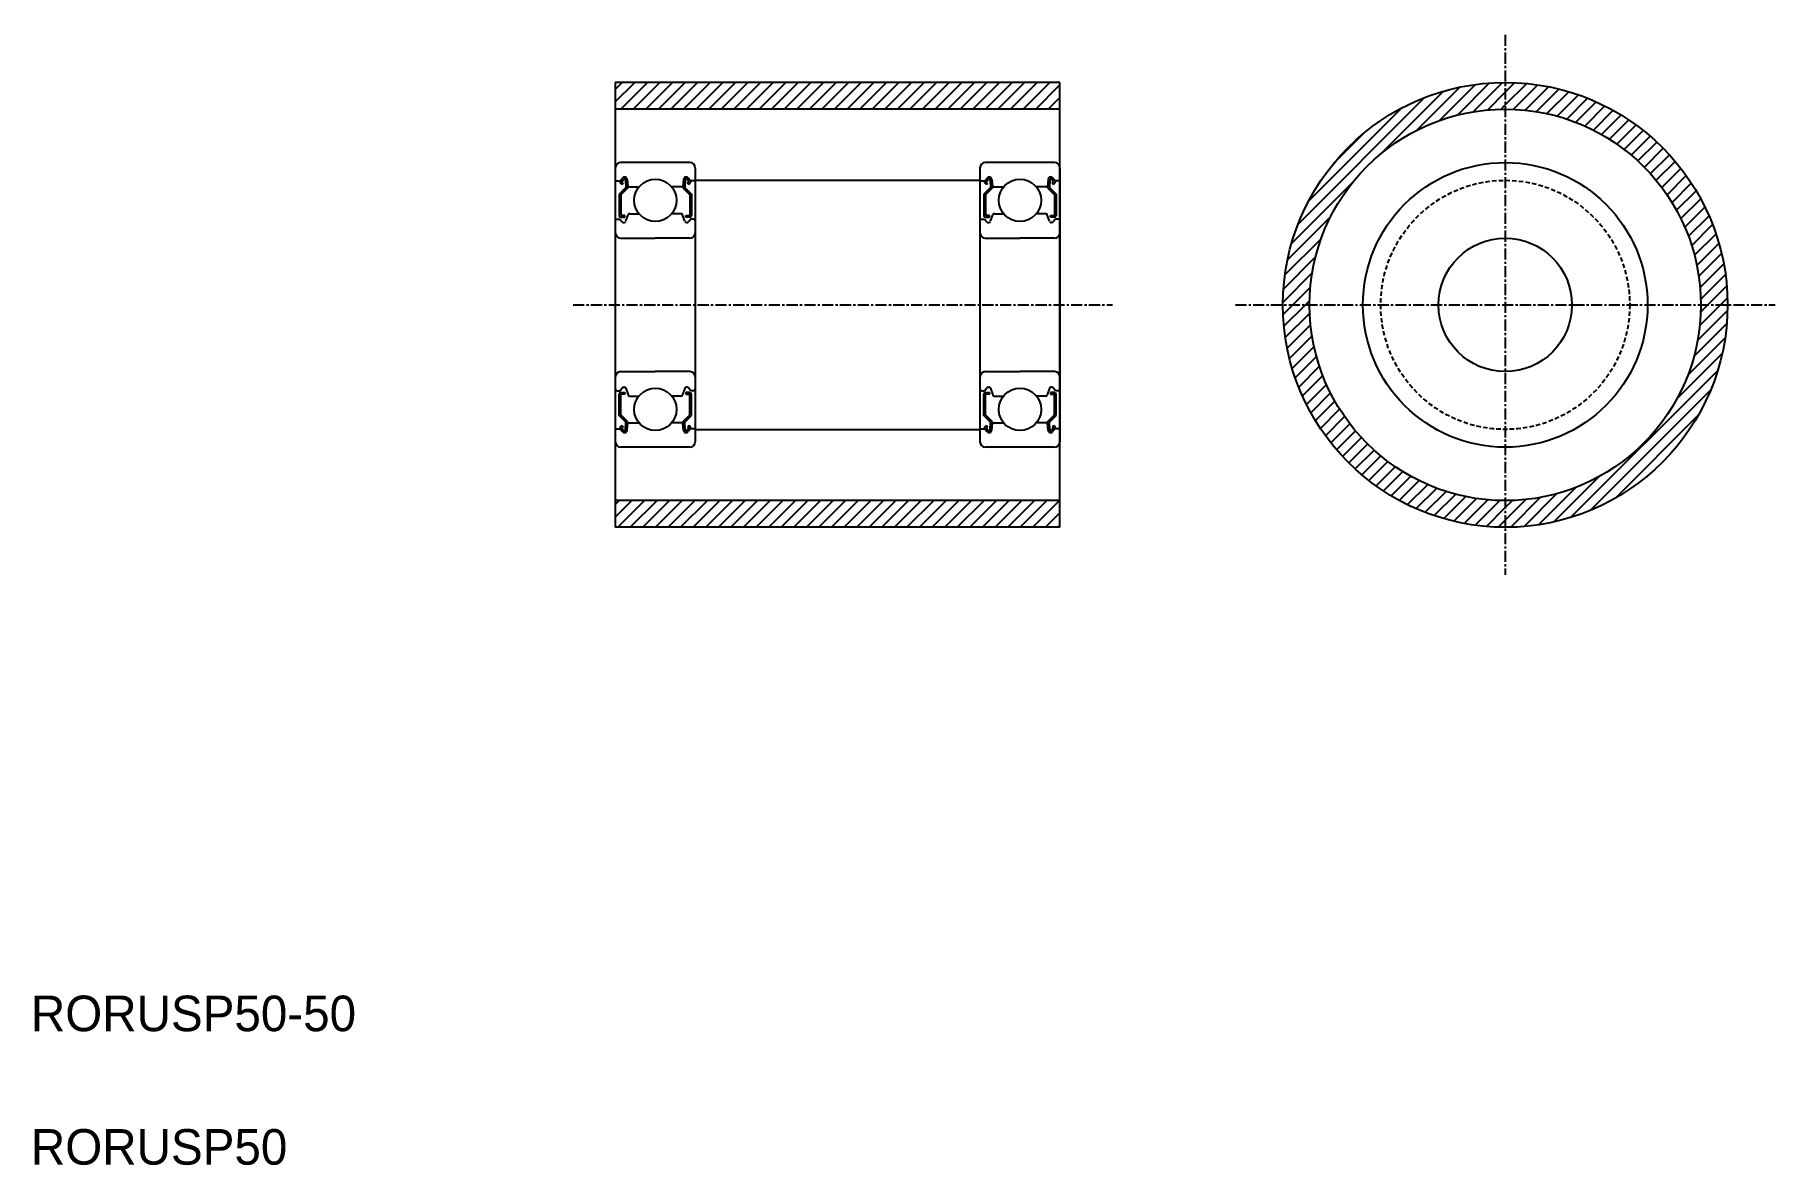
# Model space of a CAD drawing. Extents: x 10 to 206, y 10 to 137.
import ezdxf

# ---------------------------------------------------------------- set-up
doc = ezdxf.new("R2010")
doc.units = 0
doc.linetypes.add('CENTER', pattern=[2, 1.25, -0.25, 0.25, -0.25])
doc.linetypes.add('DASHED', pattern=[0.75, 0.5, -0.25])
doc.layers.get('0').update_dxf_attribs({"linetype": 'CONTINUOUS'})
doc.layers.add('CENTER', color=1, linetype='CENTER')

# ---------------------------------------------------------------- blocks, each defined once
blk = doc.blocks.new('*X2')
at = {"color": 0, "linetype": 'CONTINUOUS'}
for p, q in [((75.71, 129.45), (77.9, 131.64)), ((75.71, 130.86), (76.49, 131.64)), ((76.32, 128.64), (79.32, 131.64)), ((77.73, 128.64), (80.73, 131.64)), ((79.15, 128.64), (82.15, 131.64)), ((80.56, 128.64), (83.56, 131.64)), ((81.97, 128.64), (84.97, 131.64)), ((83.39, 128.64), (86.39, 131.64)), ((84.8, 128.64), (87.8, 131.64)), ((86.22, 128.64), (89.22, 131.64)), ((87.63, 128.64), (90.63, 131.64)), ((89.05, 128.64), (92.05, 131.64)), ((90.46, 128.64), (93.46, 131.64)), ((91.87, 128.64), (94.87, 131.64)), ((93.29, 128.64), (96.29, 131.64)), ((94.7, 128.64), (97.7, 131.64)), ((96.12, 128.64), (99.12, 131.64)), ((97.53, 128.64), (100.53, 131.64)), ((98.95, 128.64), (101.95, 131.64)), ((100.36, 128.64), (103.36, 131.64)), ((101.77, 128.64), (104.77, 131.64)), ((103.19, 128.64), (106.19, 131.64)), ((104.6, 128.64), (107.6, 131.64)), ((106.02, 128.64), (109.02, 131.64)), ((107.43, 128.64), (110.43, 131.64)), ((108.84, 128.64), (111.84, 131.64)), ((110.26, 128.64), (113.26, 131.64)), ((111.67, 128.64), (114.67, 131.64)), ((113.09, 128.64), (116.09, 131.64)), ((114.5, 128.64), (117.5, 131.64)), ((115.92, 128.64), (118.92, 131.64)), ((117.33, 128.64), (120.33, 131.64)), ((118.74, 128.64), (121.74, 131.64)), ((120.16, 128.64), (123.16, 131.64)), ((121.57, 128.64), (124.57, 131.64)), ((122.99, 128.64), (125.71, 131.37)), ((165.89, 126.3), (170.72, 131.13)), ((168.37, 127.36), (172.43, 131.42)), ((170.4, 127.98), (174.01, 131.58)), ((172.19, 128.35), (175.48, 131.64)), ((175.78, 130.53), (176.87, 131.62)), ((175.78, 129.11), (178.2, 131.53)), ((176.71, 128.62), (179.46, 131.37)), ((178.03, 128.53), (180.66, 131.16)), ((124.4, 128.64), (125.71, 129.95)), ((152.49, 115.72), (166.71, 129.94)), ((161.87, 123.68), (168.85, 130.66)), ((173.81, 128.56), (175.78, 130.53)), ((179.28, 128.36), (181.82, 130.9)), ((180.47, 128.14), (182.93, 130.6)), ((181.6, 127.86), (184, 130.26)), ((182.69, 127.53), (185.03, 129.87)), ((183.73, 127.16), (186.02, 129.45)), ((153.68, 118.33), (164.1, 128.75)), ((175.31, 128.64), (175.78, 129.11)), ((184.73, 126.74), (186.98, 129)), ((185.69, 126.29), (187.91, 128.51)), ((186.61, 125.8), (188.8, 127.99)), ((187.49, 125.27), (189.66, 127.44)), ((156.52, 122.58), (159.85, 125.91)), ((188.34, 124.71), (190.5, 126.86)), ((189.16, 124.11), (191.3, 126.25)), ((189.95, 123.48), (192.07, 125.61)), ((190.7, 122.82), (192.82, 124.94)), ((191.42, 122.12), (193.54, 124.24)), ((192.11, 121.39), (194.23, 123.52)), ((192.76, 120.64), (194.89, 122.77)), ((193.38, 119.84), (195.52, 121.98)), ((151.77, 113.58), (158.75, 120.56)), ((193.97, 119.02), (196.13, 121.17)), ((194.53, 118.16), (196.7, 120.33)), ((195.05, 117.27), (197.25, 119.46)), ((195.53, 116.34), (197.76, 118.56)), ((195.98, 115.37), (198.24, 117.63)), ((151.3, 111.7), (156.13, 116.53)), ((196.39, 114.36), (198.69, 116.66)), ((196.75, 113.31), (199.1, 115.66)), ((151.01, 110), (155.07, 114.06)), ((197.07, 112.21), (199.48, 114.62)), ((197.33, 111.07), (199.81, 113.55)), ((150.85, 108.42), (154.45, 112.03)), ((197.55, 109.87), (200.11, 112.42)), ((150.79, 106.94), (154.08, 110.24)), ((197.7, 108.6), (200.35, 111.26)), ((197.77, 107.27), (200.55, 110.04)), ((151.9, 106.64), (153.87, 108.62)), ((198.57, 106.64), (200.69, 108.77)), ((150.81, 105.55), (151.9, 106.64)), ((150.9, 104.23), (153.31, 106.64)), ((151.05, 102.97), (153.8, 105.72)), ((153.31, 106.64), (153.79, 107.12)), ((197.42, 102.67), (200.78, 106.02)), ((197.66, 104.32), (199.98, 106.64)), ((197.77, 105.85), (198.57, 106.64)), ((199.98, 106.64), (200.77, 107.43)), ((151.26, 101.77), (153.9, 104.4)), ((197, 100.84), (200.69, 104.53)), ((151.52, 100.61), (154.06, 103.15)), ((151.83, 99.5), (154.29, 101.96)), ((196.31, 98.73), (200.51, 102.92)), ((152.17, 98.43), (154.57, 100.83)), ((195.09, 96.09), (200.18, 101.19)), ((152.56, 97.4), (154.89, 99.74)), ((152.98, 96.41), (155.27, 98.7)), ((183.17, 82.76), (199.67, 99.26)), ((153.43, 95.45), (155.68, 97.7)), ((153.92, 94.52), (156.14, 96.74)), ((185.38, 83.56), (198.87, 97.04)), ((154.44, 93.63), (156.63, 95.82)), ((154.99, 92.76), (157.16, 94.93)), ((155.57, 91.93), (157.72, 94.08)), ((188.16, 84.92), (197.51, 94.27)), ((156.18, 91.13), (158.32, 93.27)), ((156.82, 90.35), (158.95, 92.48)), ((157.49, 89.61), (159.61, 91.73)), ((158.18, 88.89), (160.31, 91.01)), ((158.91, 88.2), (161.03, 90.32)), ((159.66, 87.54), (161.79, 89.67)), ((160.44, 86.9), (162.58, 89.04)), ((161.25, 86.3), (163.41, 88.45)), ((162.09, 85.73), (164.27, 87.9)), ((162.96, 85.18), (165.16, 87.38)), ((163.86, 84.67), (166.09, 86.89)), ((164.8, 84.19), (167.06, 86.45)), ((179.5, 81.92), (183.7, 86.12)), ((181.24, 82.25), (186.33, 87.34)), ((75.71, 82.78), (77.57, 84.64)), ((75.71, 84.19), (76.16, 84.64)), ((75.99, 81.64), (78.99, 84.64)), ((77.4, 81.64), (80.4, 84.64)), ((78.82, 81.64), (81.82, 84.64)), ((80.23, 81.64), (83.23, 84.64)), ((81.64, 81.64), (84.64, 84.64)), ((83.06, 81.64), (86.06, 84.64)), ((84.47, 81.64), (87.47, 84.64)), ((85.89, 81.64), (88.89, 84.64)), ((87.3, 81.64), (90.3, 84.64)), ((88.71, 81.64), (91.71, 84.64)), ((90.13, 81.64), (93.13, 84.64)), ((91.54, 81.64), (94.54, 84.64)), ((92.96, 81.64), (95.96, 84.64)), ((94.37, 81.64), (97.37, 84.64)), ((95.79, 81.64), (98.79, 84.64)), ((97.2, 81.64), (100.2, 84.64)), ((98.61, 81.64), (101.61, 84.64)), ((100.03, 81.64), (103.03, 84.64)), ((101.44, 81.64), (104.44, 84.64)), ((102.86, 81.64), (105.86, 84.64)), ((104.27, 81.64), (107.27, 84.64)), ((105.69, 81.64), (108.69, 84.64)), ((107.1, 81.64), (110.1, 84.64)), ((108.51, 81.64), (111.51, 84.64)), ((109.93, 81.64), (112.93, 84.64)), ((111.34, 81.64), (114.34, 84.64)), ((112.76, 81.64), (115.76, 84.64)), ((114.17, 81.64), (117.17, 84.64)), ((115.58, 81.64), (118.58, 84.64)), ((117, 81.64), (120, 84.64)), ((118.41, 81.64), (121.41, 84.64)), ((119.83, 81.64), (122.83, 84.64)), ((121.24, 81.64), (124.24, 84.64)), ((122.66, 81.64), (125.66, 84.64)), ((165.76, 83.74), (168.07, 86.04)), ((166.77, 83.33), (169.12, 85.68)), ((167.8, 82.95), (170.21, 85.36)), ((168.88, 82.62), (171.36, 85.09)), ((170, 82.32), (172.56, 84.88)), ((171.17, 82.07), (173.83, 84.73)), ((172.39, 81.88), (175.16, 84.65)), ((175.78, 82.45), (178.1, 84.77)), ((175.78, 83.86), (176.58, 84.66)), ((176.4, 81.65), (179.76, 85.01)), ((177.9, 81.73), (181.59, 85.42)), ((124.07, 81.64), (125.71, 83.28)), ((173.66, 81.73), (175.78, 83.86)), ((174.99, 81.66), (175.78, 82.45)), ((125.48, 81.64), (125.71, 81.87))]:
    blk.add_line(p, q, dxfattribs=at)

msp = doc.modelspace()

# ---------------------------------------------------------------- linework, layer by layer
at = {"color": 7, "linetype": 'CONTINUOUS'}
for p, q in [((75.71, 131.64), (75.71, 81.64)), ((125.71, 131.64), (75.71, 131.64)), ((125.71, 81.64), (125.71, 131.64)), ((125.71, 128.64), (75.71, 128.64)), ((75.71, 122.04), (75.71, 91.24)), ((80.21, 122.64), (76.31, 122.64)), ((84.11, 122.64), (80.21, 122.64)), ((84.71, 122.04), (84.71, 91.24)), ((116.71, 122.04), (116.71, 91.24)), ((121.21, 122.64), (117.31, 122.64)), ((125.11, 122.64), (121.21, 122.64)), ((125.71, 122.04), (125.71, 91.24)), ((75.81, 120.59), (76.27, 120.59)), ((76.89, 119.83), (76.14, 119.08)), ((76.27, 120.59), (76.52, 120.89)), ((76.45, 120.18), (76.29, 120.31)), ((77.09, 119.74), (76.34, 118.99)), ((76.42, 120.46), (76.67, 120.76)), ((76.58, 120.34), (76.42, 120.46)), ((76.45, 120.18), (76.58, 120.34)), ((76.85, 120.7), (76.89, 119.83)), ((77.05, 120.72), (77.11, 119.99)), ((77.09, 120.21), (77.09, 119.74)), ((77.21, 119.89), (78.36, 119.89)), ((83.21, 119.89), (82.06, 119.89)), ((83.37, 120.72), (83.31, 119.99)), ((83.33, 120.21), (83.33, 119.74)), ((83.33, 119.74), (84.08, 118.99)), ((83.57, 120.7), (83.53, 119.83)), ((83.53, 119.83), (84.28, 119.08)), ((84, 120.46), (83.75, 120.76)), ((83.84, 120.34), (84, 120.46)), ((83.97, 120.18), (83.84, 120.34)), ((84.15, 120.59), (83.9, 120.89)), ((83.97, 120.18), (84.12, 120.31)), ((84.61, 120.59), (84.15, 120.59)), ((84.71, 120.64), (116.71, 120.64)), ((116.81, 120.59), (117.27, 120.59)), ((117.89, 119.83), (117.14, 119.08)), ((117.27, 120.59), (117.52, 120.89)), ((117.45, 120.18), (117.29, 120.31)), ((118.09, 119.74), (117.34, 118.99)), ((117.42, 120.46), (117.67, 120.76)), ((117.57, 120.34), (117.42, 120.46)), ((117.45, 120.18), (117.57, 120.34)), ((117.85, 120.7), (117.89, 119.83)), ((118.05, 120.72), (118.11, 119.99)), ((118.09, 120.21), (118.09, 119.74)), ((118.21, 119.89), (119.36, 119.89)), ((124.21, 119.89), (123.06, 119.89)), ((124.37, 120.72), (124.31, 119.99)), ((124.33, 120.21), (124.33, 119.74)), ((124.33, 119.74), (125.08, 118.99)), ((124.57, 120.7), (124.53, 119.83)), ((124.53, 119.83), (125.28, 119.08)), ((125, 120.46), (124.75, 120.76)), ((124.84, 120.34), (125, 120.46)), ((124.97, 120.18), (124.84, 120.34)), ((125.15, 120.59), (124.9, 120.89)), ((124.97, 120.18), (125.12, 120.31)), ((125.61, 120.59), (125.15, 120.59)), ((75.71, 119.14), (75.71, 119.14)), ((76.14, 119.08), (76.14, 116.69)), ((76.34, 118.99), (76.34, 116.69)), ((84.08, 118.99), (84.08, 116.69)), ((84.28, 119.08), (84.28, 116.69)), ((117.14, 119.08), (117.14, 116.69)), ((117.34, 118.99), (117.34, 116.69)), ((125.08, 118.99), (125.08, 116.69)), ((125.28, 119.08), (125.28, 116.69)), ((75.91, 116.29), (76.21, 116.29)), ((76.21, 116.29), (76.48, 115.97)), ((76.79, 116.69), (76.34, 116.69)), ((76.34, 116.49), (76.79, 116.49)), ((76.64, 115.89), (76.7, 115.89)), ((76.79, 116.49), (76.79, 116.69)), ((76.89, 116.03), (77.16, 116.76)), ((77.35, 116.89), (78.36, 116.89)), ((83.07, 116.89), (82.06, 116.89)), ((83.53, 116.03), (83.26, 116.76)), ((83.63, 116.49), (83.63, 116.69)), ((83.63, 116.69), (84.08, 116.69)), ((84.08, 116.49), (83.63, 116.49)), ((83.78, 115.89), (83.72, 115.89)), ((84.21, 116.29), (83.93, 115.97)), ((84.51, 116.29), (84.21, 116.29)), ((116.91, 116.29), (117.21, 116.29)), ((117.21, 116.29), (117.48, 115.97)), ((117.79, 116.69), (117.34, 116.69)), ((117.34, 116.49), (117.79, 116.49)), ((117.64, 115.89), (117.7, 115.89)), ((117.79, 116.49), (117.79, 116.69)), ((117.89, 116.03), (118.16, 116.76)), ((118.35, 116.89), (119.36, 116.89)), ((124.07, 116.89), (123.06, 116.89)), ((124.53, 116.03), (124.26, 116.76)), ((124.63, 116.49), (124.63, 116.69)), ((124.63, 116.69), (125.08, 116.69)), ((125.08, 116.49), (124.63, 116.49)), ((124.78, 115.89), (124.72, 115.89)), ((125.21, 116.29), (124.93, 115.97)), ((125.51, 116.29), (125.21, 116.29)), ((76.31, 114.14), (80.21, 114.14)), ((84.11, 114.14), (80.21, 114.14)), ((117.31, 114.14), (121.21, 114.14)), ((125.11, 114.14), (121.21, 114.14)), ((75.71, 106.64), (75.71, 106.64)), ((76.31, 99.14), (80.21, 99.14)), ((77.28, 99.14), (77.28, 99.14)), ((78.26, 99.14), (78.26, 99.14)), ((84.11, 99.14), (80.21, 99.14)), ((117.31, 99.14), (121.21, 99.14)), ((118.28, 99.14), (118.28, 99.14)), ((119.26, 99.14), (119.26, 99.14)), ((125.11, 99.14), (121.21, 99.14)), ((75.91, 96.99), (76.21, 96.99)), ((76.14, 94.21), (76.14, 96.59)), ((76.21, 96.99), (76.48, 97.32)), ((76.34, 96.79), (76.79, 96.79)), ((76.34, 94.29), (76.34, 96.59)), ((76.79, 96.59), (76.34, 96.59)), ((76.64, 97.39), (76.7, 97.39)), ((76.79, 96.79), (76.79, 96.59)), ((76.89, 97.26), (77.16, 96.53)), ((77.35, 96.39), (78.36, 96.39)), ((83.07, 96.39), (82.06, 96.39)), ((83.53, 97.26), (83.26, 96.53)), ((84.08, 96.79), (83.63, 96.79)), ((83.63, 96.79), (83.63, 96.59)), ((83.63, 96.59), (84.08, 96.59)), ((83.78, 97.39), (83.72, 97.39)), ((84.21, 96.99), (83.93, 97.32)), ((84.08, 94.29), (84.08, 96.59)), ((84.51, 96.99), (84.21, 96.99)), ((84.28, 94.21), (84.28, 96.59)), ((116.91, 96.99), (117.21, 96.99)), ((117.14, 94.21), (117.14, 96.59)), ((117.21, 96.99), (117.48, 97.32)), ((117.34, 96.79), (117.79, 96.79)), ((117.34, 94.29), (117.34, 96.59)), ((117.79, 96.59), (117.34, 96.59)), ((117.64, 97.39), (117.7, 97.39)), ((117.79, 96.79), (117.79, 96.59)), ((117.89, 97.26), (118.16, 96.53)), ((118.35, 96.39), (119.36, 96.39)), ((124.07, 96.39), (123.06, 96.39)), ((124.53, 97.26), (124.26, 96.53)), ((125.08, 96.79), (124.63, 96.79)), ((124.63, 96.79), (124.63, 96.59)), ((124.63, 96.59), (125.08, 96.59)), ((124.78, 97.39), (124.72, 97.39)), ((125.21, 96.99), (124.93, 97.32)), ((125.08, 94.29), (125.08, 96.59)), ((125.51, 96.99), (125.21, 96.99)), ((125.28, 94.21), (125.28, 96.59)), ((76.89, 93.46), (76.14, 94.21)), ((77.09, 93.54), (76.34, 94.29)), ((83.33, 93.54), (84.08, 94.29)), ((83.53, 93.46), (84.28, 94.21)), ((117.89, 93.46), (117.14, 94.21)), ((118.09, 93.54), (117.34, 94.29)), ((124.33, 93.54), (125.08, 94.29)), ((124.53, 93.46), (125.28, 94.21)), ((75.81, 92.69), (76.27, 92.69)), ((76.27, 92.69), (76.52, 92.4)), ((76.45, 93.1), (76.29, 92.98)), ((76.58, 92.95), (76.42, 92.82)), ((76.42, 92.82), (76.67, 92.52)), ((76.45, 93.1), (76.58, 92.95)), ((76.85, 92.58), (76.89, 93.46)), ((77.05, 92.56), (77.11, 93.3)), ((77.09, 93.07), (77.09, 93.54)), ((77.21, 93.39), (78.36, 93.39)), ((83.21, 93.39), (82.06, 93.39)), ((83.37, 92.56), (83.31, 93.3)), ((83.33, 93.07), (83.33, 93.54)), ((83.57, 92.58), (83.53, 93.46)), ((84, 92.82), (83.75, 92.52)), ((83.97, 93.1), (83.84, 92.95)), ((83.84, 92.95), (84, 92.82)), ((84.15, 92.69), (83.9, 92.4)), ((83.97, 93.1), (84.12, 92.98)), ((84.61, 92.69), (84.15, 92.69)), ((84.71, 92.64), (116.71, 92.64)), ((116.81, 92.69), (117.27, 92.69)), ((117.27, 92.69), (117.52, 92.4)), ((117.45, 93.1), (117.29, 92.98)), ((117.57, 92.95), (117.42, 92.82)), ((117.42, 92.82), (117.67, 92.52)), ((117.45, 93.1), (117.57, 92.95)), ((117.85, 92.58), (117.89, 93.46)), ((118.05, 92.56), (118.11, 93.3)), ((118.09, 93.07), (118.09, 93.54)), ((118.21, 93.39), (119.36, 93.39)), ((124.21, 93.39), (123.06, 93.39)), ((124.37, 92.56), (124.31, 93.3)), ((124.33, 93.07), (124.33, 93.54)), ((124.57, 92.58), (124.53, 93.46)), ((125, 92.82), (124.75, 92.52)), ((124.97, 93.1), (124.84, 92.95)), ((124.84, 92.95), (125, 92.82)), ((125.15, 92.69), (124.9, 92.4)), ((124.97, 93.1), (125.12, 92.98)), ((125.61, 92.69), (125.15, 92.69)), ((80.21, 90.64), (76.31, 90.64)), ((84.11, 90.64), (80.21, 90.64)), ((121.21, 90.64), (117.31, 90.64)), ((125.11, 90.64), (121.21, 90.64)), ((125.71, 84.64), (75.71, 84.64)), ((125.71, 81.64), (75.71, 81.64))]:
    msp.add_line(p, q, dxfattribs=at)
for centre, radius in [((175.78, 106.64), 25), ((175.78, 106.64), 22), ((175.78, 106.64), 16), ((80.21, 118.39), 2.38), ((121.21, 118.39), 2.38), ((175.78, 106.64), 7.5), ((80.21, 94.89), 2.38), ((121.21, 94.89), 2.38)]:
    msp.add_circle(centre, radius, dxfattribs=at)
at = {"color": 3, "linetype": 'DASHED'}
msp.add_circle((175.78, 106.64), 14, dxfattribs=at)
at = {"color": 7, "linetype": 'CONTINUOUS'}
for centre, radius, start, end in [((76.31, 122.04), 0.6, 90, 180), ((84.11, 122.04), 0.6, 360, 90), ((117.31, 122.04), 0.6, 90, 180), ((125.11, 122.04), 0.6, 360, 90), ((75.81, 120.69), 0.1, 180, 270), ((76.42, 120.47), 0.2, 140.0002, 230.0848), ((76.75, 120.7), 0.3, 4.9968, 140.0002), ((76.75, 120.7), 0.1, 2.8198, 140.0033), ((77.21, 119.99), 0.1, 184.9968, 269.9995), ((83.21, 119.99), 0.1, 270.0005, 355.0032), ((83.67, 120.7), 0.3, 39.9998, 175.0032), ((83.67, 120.7), 0.1, 39.9967, 177.1802), ((84, 120.47), 0.2, 309.9152, 39.9998), ((84.61, 120.69), 0.1, 270, 0), ((116.81, 120.69), 0.1, 180, 270), ((117.42, 120.47), 0.2, 140.0002, 230.0848), ((117.75, 120.7), 0.3, 4.9968, 140.0002), ((117.75, 120.7), 0.1, 2.8198, 140.0033), ((118.21, 119.99), 0.1, 184.9968, 269.9995), ((124.21, 119.99), 0.1, 270.0005, 355.0032), ((124.67, 120.7), 0.3, 39.9998, 175.0032), ((124.67, 120.7), 0.1, 39.9967, 177.1802), ((125, 120.47), 0.2, 309.9152, 39.9998), ((125.61, 120.69), 0.1, 270, 0), ((75.91, 116.09), 0.2, 90, 180), ((76.34, 116.69), 0.2, 180, 270), ((76.64, 116.09), 0.2, 219.9962, 270), ((76.7, 116.09), 0.2, 270, 339.9919), ((77.35, 116.69), 0.2, 90, 159.9919), ((83.07, 116.69), 0.2, 20.0081, 90), ((83.72, 116.09), 0.2, 200.0081, 270), ((83.78, 116.09), 0.2, 270, 320.0038), ((84.08, 116.69), 0.2, 270, 0), ((84.51, 116.09), 0.2, 0, 90), ((116.91, 116.09), 0.2, 90, 180), ((117.34, 116.69), 0.2, 180, 270), ((117.64, 116.09), 0.2, 219.9962, 270), ((117.7, 116.09), 0.2, 270, 339.9919), ((118.35, 116.69), 0.2, 90, 159.9919), ((124.07, 116.69), 0.2, 20.0081, 90), ((124.72, 116.09), 0.2, 200.0081, 270), ((124.78, 116.09), 0.2, 270, 320.0038), ((125.08, 116.69), 0.2, 270, 0), ((125.51, 116.09), 0.2, 0, 90), ((76.31, 114.74), 0.6, 180, 270), ((84.11, 114.74), 0.6, 270, 360), ((117.31, 114.74), 0.6, 180, 270), ((125.11, 114.74), 0.6, 270, 360), ((76.31, 98.54), 0.6, 90, 180), ((84.11, 98.54), 0.6, 0, 90), ((117.31, 98.54), 0.6, 90, 180), ((125.11, 98.54), 0.6, 0, 90), ((75.91, 97.19), 0.2, 180, 270), ((76.34, 96.59), 0.2, 90, 180), ((76.64, 97.19), 0.2, 90, 140.0038), ((76.7, 97.19), 0.2, 20.0081, 90), ((77.35, 96.59), 0.2, 200.0081, 270), ((83.07, 96.59), 0.2, 270, 339.9919), ((83.72, 97.19), 0.2, 90, 159.9919), ((83.78, 97.19), 0.2, 39.9962, 90), ((84.08, 96.59), 0.2, 0, 90), ((84.51, 97.19), 0.2, 270, 0), ((116.91, 97.19), 0.2, 180, 270), ((117.34, 96.59), 0.2, 90, 180), ((117.64, 97.19), 0.2, 90, 140.0038), ((117.7, 97.19), 0.2, 20.0081, 90), ((118.35, 96.59), 0.2, 200.0081, 270), ((124.07, 96.59), 0.2, 270, 339.9919), ((124.72, 97.19), 0.2, 90, 159.9919), ((124.78, 97.19), 0.2, 39.9962, 90), ((125.08, 96.59), 0.2, 0, 90), ((125.51, 97.19), 0.2, 270, 0), ((75.81, 92.59), 0.1, 90, 180), ((76.42, 92.82), 0.2, 129.9152, 219.9998), ((76.75, 92.59), 0.3, 219.9998, 355.0032), ((76.75, 92.59), 0.1, 219.9967, 357.1802), ((77.21, 93.29), 0.1, 90.0005, 175.0032), ((83.21, 93.29), 0.1, 4.9968, 89.9995), ((83.67, 92.59), 0.3, 184.9968, 320.0002), ((83.67, 92.59), 0.1, 182.8198, 320.0033), ((84, 92.82), 0.2, 320.0002, 50.0848), ((84.61, 92.59), 0.1, 0, 90), ((116.81, 92.59), 0.1, 90, 180), ((117.42, 92.82), 0.2, 129.9152, 219.9998), ((117.75, 92.59), 0.3, 219.9998, 355.0032), ((117.75, 92.59), 0.1, 219.9967, 357.1802), ((118.21, 93.29), 0.1, 90.0005, 175.0032), ((124.21, 93.29), 0.1, 4.9968, 89.9995), ((124.67, 92.59), 0.3, 184.9968, 320.0002), ((124.67, 92.59), 0.1, 182.8198, 320.0033), ((125, 92.82), 0.2, 320.0002, 50.0848), ((125.61, 92.59), 0.1, 0, 90), ((76.31, 91.24), 0.6, 180, 270), ((84.11, 91.24), 0.6, 270, 0), ((117.31, 91.24), 0.6, 180, 270), ((125.11, 91.24), 0.6, 270, 0)]:
    msp.add_arc(centre, radius, start, end, dxfattribs=at)
at = {"layer": 'CENTER', "color": 1, "linetype": 'CENTER'}
for p, q in [((175.78, 136.99), (175.78, 76.29)), ((70.97, 106.64), (131.63, 106.64)), ((145.43, 106.64), (206.13, 106.64))]:
    msp.add_line(p, q, dxfattribs=at)

# ---------------------------------------------------------------- block references
at = {"color": 3, "linetype": 'CONTINUOUS'}
msp.add_blockref('*X2', (0, 0), dxfattribs=at)

# ---------------------------------------------------------------- texts
at = {"color": 7, "linetype": 'CONTINUOUS'}
for s, p in [('RORUSP50-50', (10, 25)), ('RORUSP50', (10, 10))]:
    msp.add_text(s, height=4, dxfattribs=at).set_placement(p)

doc.saveas('drawing.dxf')
